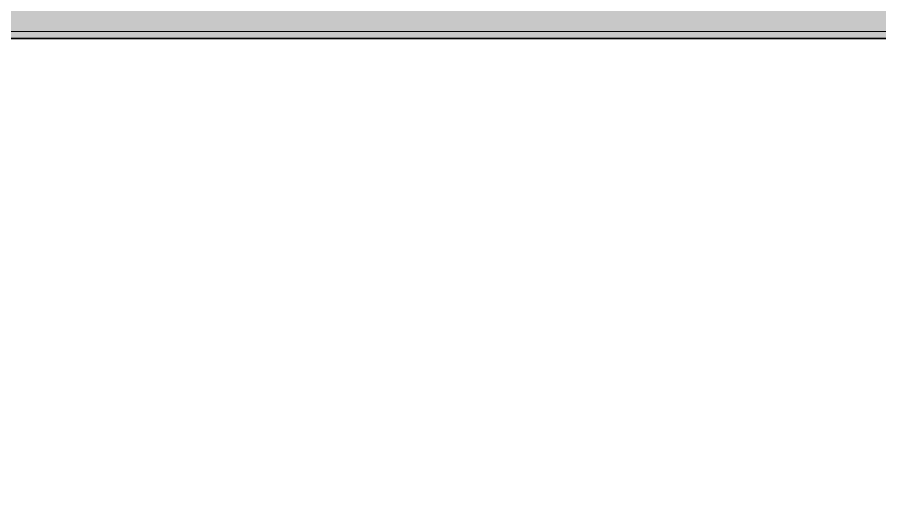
# Model space of a CAD drawing. Header units: inches. Extents: x 6 to 8416, y -388 to 6104.
# Drawn here: x 7756.5 to 7835.3, y 219.4 to 263.9 of the extents above; entities that cross this region are included whole.
import ezdxf

# ---------------------------------------------------------------- set-up
doc = ezdxf.new("R2010")
doc.units = ezdxf.units.IN
doc.header["$MEASUREMENT"] = 0
for name, color, linetype, lineweight in [('A-ROOM', 32, 'Continuous', 13), ('A-WALL', 113, 'Continuous', 25), ('A-WALL-PATT', 111, 'Continuous', 35), ('I-WALL', 2, 'Continuous', 25)]:
    doc.layers.add(name, color=color, linetype=linetype, lineweight=lineweight)

msp = doc.modelspace()

# ---------------------------------------------------------------- hatches: boundary and pattern name
at = {"layer": 'A-WALL-PATT', "lineweight": 25}
msp.add_hatch(color=10, dxfattribs=at).paths.add_polyline_path([(7704.91533733, 261.93577679), (7862.66533733, 261.93577679), (7862.66533733, 262.56077679), (7704.29033733, 262.56077679), (7704.29033733, 262.06077679)])
at = {"layer": 'I-WALL'}
msp.add_hatch(color=10, dxfattribs=at).paths.add_polyline_path([(7750.26803685, 262.56077679), (7862.66533733, 262.56077679), (7862.66533733, 268.06077679), (7703.79033733, 268.06077679), (7703.79033733, 262.56077679), (7716.52553685, 262.56077679)])

# ---------------------------------------------------------------- linework, layer by layer
at = {"layer": 'A-ROOM', "lineweight": 9, "flags": 128}
msp.add_lwpolyline([(7989.54033733, -23.18922321), (7989.54033733, 261.93577679), (7862.66533733, 261.93577679), (7701.04033733, 261.93577679), (7701.04033733, 261.43577679), (7581.79033733, 261.43577679), (7352.04033733, 261.43577679), (7344.04033733, 261.43577679), (7229.41533733, 261.43577679), (7229.41533733, 152.43577679), (7227.41533733, 152.43577679), (7227.41533733, -23.18922321), (7597.72783733, -23.18922321), (7615.72783733, -23.18922321)], close=True, dxfattribs=at)
at = {"layer": 'A-WALL', "lineweight": 9}
msp.add_line((7990.79033733, 262.56077679), (7679.66533733, 262.56077679), dxfattribs=at)
at = {"layer": 'I-WALL', "lineweight": 35}
msp.add_line((7704.91533733, 261.93577679), (7989.54033733, 261.93577679), dxfattribs=at)

doc.saveas('drawing.dxf')
